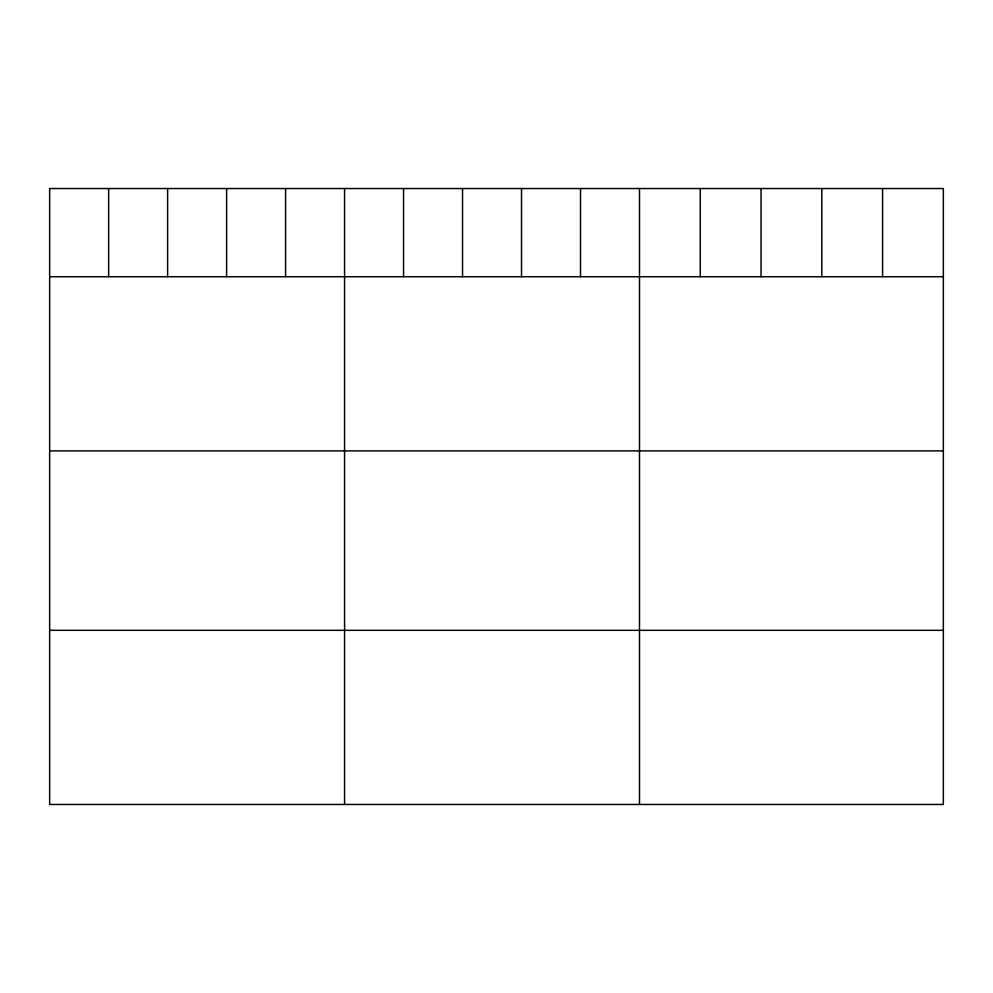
<?xml version="1.0" encoding="UTF-8"?>
<svg xmlns="http://www.w3.org/2000/svg" width="993" height="993" viewBox="0 0 993 993"><rect width="100%" height="100%" fill="white"/><g stroke="black" fill="none" stroke-linecap="round" stroke-linejoin="round"><path stroke-width="1.49" d="M943.35 276.737L943.35 804.467L49.65 804.467L49.65 188.533L943.35 188.533L943.35 276.737L49.65 276.737M49.65 450.884L943.35 450.884M49.65 630.319L943.35 630.319M882.578 188.533L882.578 276.737M821.807 188.533L821.807 276.737M761.035 188.533L761.035 276.737M700.264 188.533L700.264 276.737M639.492 188.533L639.492 804.467M580.508 188.533L580.508 276.737M521.524 188.533L521.524 276.737M462.539 188.533L462.539 276.737M403.555 188.533L403.555 276.737M344.571 188.533L344.571 804.467M285.587 188.533L285.587 276.737M226.603 188.533L226.603 276.737M167.618 188.533L167.618 276.737M108.634 188.533L108.634 276.737"/></g></svg>
